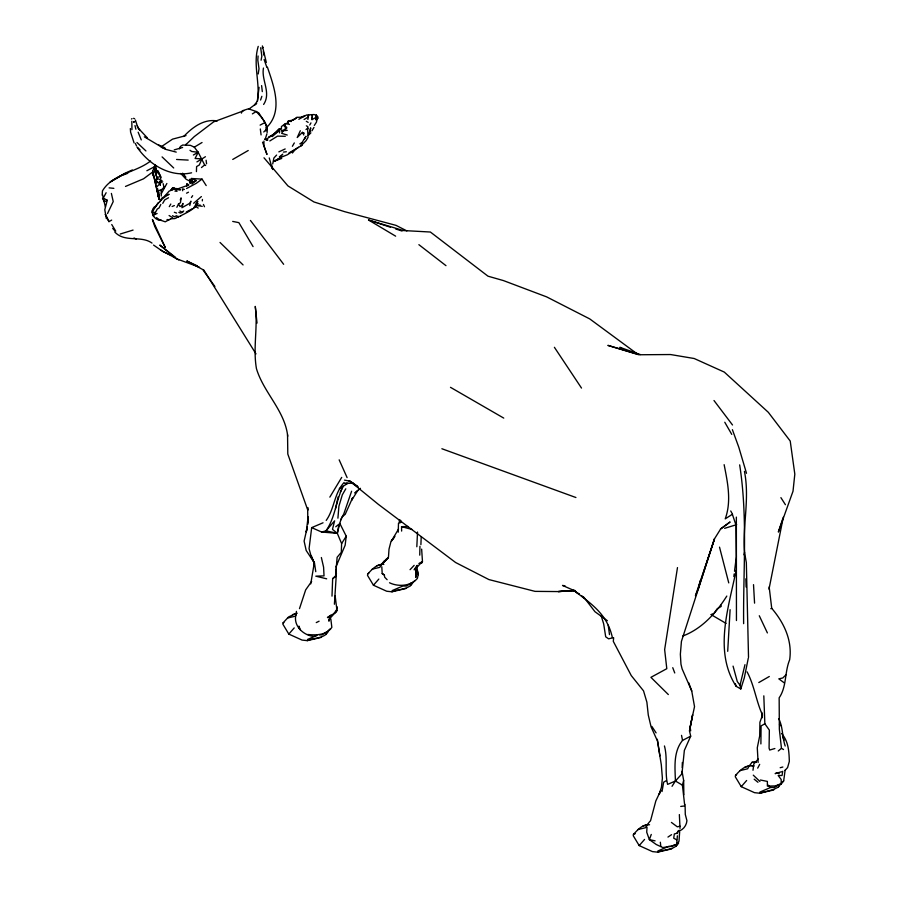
<?xml version="1.0" encoding="UTF-8"?>
<svg xmlns="http://www.w3.org/2000/svg" width="897" height="897" viewBox="0 0 897 897"><rect width="100%" height="100%" fill="white"/><g stroke="black" fill="none" stroke-linecap="round" stroke-linejoin="round"><path stroke-width="1.35" d="M647.017 827.09L646.726 832.214L649.361 839.626L656.324 844.548L662.816 847.542L670.519 846.387L676.641 844.312L677.392 835.802M760.364 780.009L767.372 781.41L767.384 786.12L775.086 785.929L781.186 783.944L781.186 779.482L778.159 775.501L782.061 775.513L782.733 771.252M315.957 119.66L316.361 115.231L317.661 116.789L317.751 118.46L315.957 119.66L316.361 115.231L314.006 114.547L306.583 114.995L298.847 119.29M785.122 770.187L783.675 780.895L781.186 783.944M736.448 620.533L736.359 517.098M334.402 604.242L336.397 573.205M760.891 743.938L761.082 725.942L764.849 723.767L763.818 695.837M743.635 623.662C743.075 570.84 747.874 517.289 739.666 464.881M156.022 168.423L155.955 172.403L158.231 170.979M419.751 555.153L419.953 546.329M689.501 731.01L692.585 714.909L689.501 731.01L690.69 736.168L684.355 750.397L681.955 773.797L675.43 781.007L667.615 784.382C664.542 772.059 667.873 758.526 664.442 745.956M769.166 586.952L771.734 608.345C784.012 622.697 792.477 640.458 789.663 659.777C784.55 672.032 786.815 686.754 779.157 697.832L779.347 729.216L781.455 748.333L778.271 750.968M287.231 130.379L281.176 130.872L285.291 129.359L285.302 123.674L287.477 123.237L289.439 124.492M398.234 532.19L398.492 523.287L401.475 522.222L400.522 520.215M315.778 571.692L314.477 563.013L311.203 556.454L309.073 548.74L311.674 527.627L321.653 532.033L326.003 530.845L334.637 520.832L332.473 529.353L337.317 533.323L341.611 543.571L341.308 552.339L337.137 557.272L335.579 575.863L332.652 578.643L332.002 596.146M416.13 567.263L415.816 577.477L416.141 568.72M307.963 524.151L308.142 519.139M682.045 771.274L683.649 780.468L683.85 794.742M682.18 767.496L682.359 762.45M267.127 132.554L267.216 130.267M420.895 544.636L421.231 536.574M416.825 546.766L417.52 532.022M680.027 828.38L679.354 814.577M189.929 179.366L190.209 183.223L192.35 180.162L189.929 179.366L190.209 183.223L196.23 180.555L191.442 178.492L192.799 182.394M727.702 651.323L730.102 609.691M399.3 522.357L399.479 519.576M102.18 195.198L102.46 190.882C112.641 173.771 135.772 172.616 150.561 161.034M258.078 55.995L257.809 60.065L258.998 68.721L258.201 73.958M162.705 181.799L159.879 183.291L160.305 185.287L159.89 181.564L161.538 180.499M296.257 613.514L296.402 611.373M202.307 200.917L202.43 199.426M337.911 518.163L338.909 506.244L342.329 494.808L345.793 488.82M312.01 119.615L312.403 115.029L312.01 119.615L315.968 117.429M613.649 637.767L613.301 641.355L631.253 675.576L643.53 690.858L646.883 702.194L648.284 715.055L651.076 726.862L657.479 741.045L661.313 764.793L662.39 778.215L661.437 787.274L659.228 794.092L660.82 790.47L655.842 800.898L650.56 820.699M158.051 202.868L155.932 206.108L154.015 207.241C149.216 212.69 154.8 220.74 161.37 220.393L158.971 219.597L165.25 221.817L169.129 219.687L166.999 219.619L169.129 219.709L171.058 218.599M679.657 831.855L679.007 841.195L676.641 844.312M308.108 516.773L306.281 532.044L307.122 528.098M257.405 101.383C260.478 83.186 252.64 64.64 258.235 46.375M341.286 518.331L339.795 523.377L346.242 536.193L345.143 545.241L335.848 567.072M752.987 770.265L753.872 763.706L758.245 759.086M762.158 717.824L761.833 712.42M295.932 615.017C292.949 626.33 304.857 636.814 315.621 636.399M733.847 576.569L734.183 573.934M734.508 571.288L736.347 556.757L736.045 525.261L732.389 514.34M259.087 87.334L257.316 101.182L254.412 105.128L256.688 103.323L249.007 109.019M263.449 68.049C261.184 80.203 271.421 92.783 263.628 104.456M296.817 613.088L288.565 616.945L283.104 622.81L282.88 624.211L288.823 634.089L302.076 640.088L307.301 640.637L321.35 637.363M383.826 564.392C376.886 563.563 371.975 569.55 367.725 573.957L367.501 575.358L373.444 585.225L386.697 591.235L391.922 591.785L405.971 588.51M649.563 824.758C642.633 823.928 637.722 829.916 633.461 834.322L633.248 835.724L639.191 845.591L652.444 851.601L657.658 852.15L671.718 848.876M744.925 767.215L750.497 765.522L754.018 766.004C746.248 764.087 740.103 770.153 735.529 775.4L735.305 776.791L741.247 786.669L754.5 792.668L759.725 793.228L773.775 789.943M677.482 567.588L664.643 649.596L666.796 668.691L650.919 677.336L668.332 694.547M310.743 583.902L314.208 563.338L311.438 556.095M307.884 119.469L308.59 115.264L307.873 117.227L304.072 119.503M310.003 131.87L310.687 127.845L308.983 133.541M263.931 141.064L263.92 145.583L266.981 154.463L262.541 142.186M662.042 791.513L663.668 782.184L666.247 780.693M256.564 111.822L258.717 112.82L265.019 122.508L266.723 126.085L265.86 130.973L266.6 129.168C266.42 121.611 260.803 116.733 256.25 111.497L248.424 108.817L242.425 110.735L241.394 113.123M261.083 60.222L261.834 56.186L260.668 47.732M157.827 188.953L157.648 193.617L159.038 199.156L157.39 191.285L161.707 189.48M152.277 210.705L153.465 216.3L157.222 209.091L159.094 207.936L160.821 204.46M748.289 658.196L744.297 677.885L740.799 688.963L736.134 686.295C713.485 651.357 728.644 607.504 736.123 570.324M272.722 163.994L273.899 157.973L276.612 155.069M769.009 589.138L783.26 517.266L778.361 532.044L793.015 491.22L794.82 474.143L790.223 441.044L768.303 412.295L724.294 372.087L694.188 358.508L670.564 354.539L639.583 354.752L607.874 345.379L638.429 354.663M416.713 565.917L418.148 574.786L417.397 578.386C410.916 586.279 398.178 586.997 389.522 582.77M156.134 181.441L156.953 177.64L154.699 170.643L156.953 177.64L156.056 179.355L156.493 183.01L157.838 182.237L159.722 183.863L156.784 186.89M743.983 554.828L744.532 552.328C742.503 525.283 749.858 498.295 744.432 471.34M335.5 508.745L338.113 496.848M307.368 526.763L304.105 541.115L306.191 550.489L314.477 563.013M317.661 116.789L316.428 122.183L314.32 125.412M677.37 833.548L677.93 831.127M740.799 688.963L740.025 685.241L744.981 664.677M720.493 528.927L730.113 521.964L720.504 529.196L714.483 538.839L695.444 595.843L698.348 588.578L700.31 580.46M329.468 618.706L328.863 621.173L330.006 617.528L329.255 619.165L336.992 610.644L335.164 595.922M291.099 121.6L289.159 120.703L287.937 121.364L287.477 123.237L289.159 120.703L293.039 120.265L296.907 117.372L302.715 117.126M339.795 523.377L337.317 533.323L321.653 532.033M189.783 205.536L190.915 201.152L189.772 203.294L181.945 207.712L183.033 203.417L181.878 205.435L179.961 206.568L178.525 203.888L180.454 202.8L181.116 197.867L180.263 200.042M684.568 804.172L682.415 785.155L683.649 780.468M102.606 194.851L103.245 198.114L107.27 200.255L104.781 209.741L106.373 218.666M152.692 171.26L159.038 199.156L152.692 171.26L155.136 165.351M265.12 139.484L266.914 133.821M325.914 634.549L326.8 631.768L328.291 631.387C324.467 638.787 313.916 637.677 307.301 640.637M410.534 585.685L411.42 582.904L412.912 582.534C409.088 589.934 398.537 588.824 391.922 591.785M676.282 846.05L677.168 843.27L678.648 842.888C674.836 850.3 664.273 849.19 657.658 852.15M759.725 793.228L773.259 789.584L778.338 787.129L779.224 784.348L774.335 787.476L770.624 787.476L759.905 792.062M698.348 588.578L714.483 538.839L681.428 641.4L680.363 654.205L680.958 664.15L682.101 668.837L691.744 691.015L694.525 706.645L690.107 727.019L690.69 730.808M299.486 608.648L305.664 589.89L311.651 581.424M351.602 491.22L343.91 513.6L340.972 519.767M260.579 100.038L261.857 96.315M398.548 529.028L391.473 540.969L394.927 536.35M651.267 834.445L649.361 839.626L655.09 840.859M344.156 482.451C334.233 492.935 334.469 508.879 326.216 520.406M179.411 148.868L180.398 146.469L182.685 145.022L190.422 145.348L194.301 147.164L198.181 152.277L204.662 164.947L205.637 165.508M155.248 164.644L154.161 168.714L155.573 169.533L154.161 167.077L156.056 165.777M300.316 130.738L297.221 137.544L302.435 132.364L304.341 133.261M160.541 178.581L161.056 177.438M107.539 213.52L113.224 201.567L111.385 193.416M340.311 492.15L343.058 486.286C335.938 500.717 335.287 517.479 326.003 530.845L337.317 533.323L338.988 524.173L335.747 526.774M174.937 191.106L177.023 191.285L174.937 188.729L170.923 190.22L172.998 187.798L174.646 188.415L171.787 188.437M176.877 207.297L178.525 203.888M189.985 150.27L191.723 151.503L198.181 152.277L195.098 158.489L202.004 158.892L205.424 156.717M421.691 562.98L422.465 561.421L421.646 549.121M296.302 614.12L295.259 616.205L287.556 618.022M381.438 564.235L379.88 567.341L372.188 569.169M647.186 824.59L645.627 827.707L637.924 829.534M749.242 765.668L747.683 768.785L739.991 770.613M161.348 193.573L166.864 183.493M159.913 201.702L161.695 198.259L166.82 194.941M757.696 768.135L759.681 764.334M106.126 192.743L103.245 198.114L105.375 206.938M304.375 139.259L306 136.266L301.874 142.825L300.461 143.778M329.849 497.129L341.701 477.395M162.761 203.35L164.656 199.964L168.546 197.744M309.757 125.019L310.956 122.9M421.601 562.935L422.465 561.421L414.795 569.651M292.388 146.289L294.317 142.926M156 174.354L157.513 171.742L159.262 174.646M159.722 183.863L161.684 180.521L157.513 178.514L156.056 181.037L157.838 182.237M169.286 206.658L170.822 204.045M311.921 130.839L313.972 127.396M368.824 573.228L367.725 573.957M736.628 774.672L735.529 775.4M271.802 135.996L278.507 129.336L281.423 128.776L281.434 126.555L285.302 123.674L287.746 123.954M341.611 543.571L346.242 536.193M336.992 610.644L334.144 613.077M300.775 146.02L306.012 140.739L308.03 137.432L307.57 128.226L306.012 129.56M690.69 736.168L682.539 740.406C673.232 751.764 674.97 767.327 675.43 781.007L672.032 786.299M780.715 783.967L778.338 787.129M682.695 636.063C701.914 628.842 716.064 613.055 726.805 596.068M283.351 130.648L281.624 133.294L287.231 135.055M410.064 569.685L414.156 565.345M191.409 197.531L192.653 195.669M414.078 569.774L417.24 565.312M185.959 144.372L185.533 144.978L194.279 136.602L213.654 121.857L243.704 110.768M285.291 129.359L286.782 127.396L283.665 125.434L285.067 126.208M292.422 153.006L294.911 149.821L298.488 147.265M394.142 537.359L391.014 541.351L389.018 549.121L388.457 557.216L383.187 563.114L388.233 557.71L385.351 559.885M381.281 564.662L384.286 560.838M646.266 825.991L650.022 821.192M749.085 766.105L752.09 762.271L755.936 762.08M198.17 203.664C193.842 209.483 186.946 212.555 180.689 215.807M335.299 611.474L336.566 609.96L336.745 606.54L337.025 608.626M170.923 190.22L172.998 187.798L174.937 188.729L169.129 191.139L165.093 195.692L169.129 194.257C161.628 198.08 156.123 205.11 152.12 212.376L155.203 212.398M266.263 127.845C283.564 111.374 273.832 86.28 267.418 67.152M288.823 634.089L294.205 627.922M373.444 585.225L378.826 579.07M639.191 845.591L644.562 839.435M741.247 786.669L746.629 780.502M784.976 770.478L787.6 767.54L789.326 761.418C789.046 751.776 788.553 741.27 781.545 733.499M160.933 190.613L164.555 186.61M679.321 830.207L676.349 833.448L674.353 833.93L673.714 838.157L676.652 839.839M272.24 136.568L279.483 130.379L279.483 132.868M327.966 630.995L329.816 629.089M263.752 131.994L266.6 129.168M308.299 135.402L310.889 132.879M785.918 674.903L782.801 677.964L778.82 678.85L784.438 682.998M778.977 785.346L783.675 780.895M183.694 136.512C192.384 127.352 203.911 118.617 217.265 120.938M295.315 118.808L296.907 117.372M411.443 583.7L415.008 580.527M196.23 180.555L191.902 184.042M382.2 573.587L384.353 574.91L382.2 573.587L381.797 566.781M360.448 488.316L354.842 493.092L357.903 490.323L351.669 500.201L352.622 497.79L345.188 514.373L341.847 517.053M265.972 139.528L277.543 131.467M201.455 167.56L204.662 164.947M195.636 204.449L197.811 201.5L193.774 207.835L197.385 205.447M294.911 149.821L287.388 154.766L281.142 157.267L279.449 156.818L282.768 154.138M161.752 146.424L172.527 139.147L186.004 135.593M152.535 172.112L143.587 178.783L125.502 186.43M201.388 196.578L193.629 203.283M192.16 208.81L186.307 211.984M206.198 185.567L202.06 179.12L196.23 183.358L186.554 188.516M131.467 119.032L132.038 118.617M330.858 615.151L327.45 617.596L335.949 612.326M332.652 578.643L336.184 576.21L336.039 568.945M418.877 563.596L420.659 562.385M667.962 837.069L671.561 834.67M326.8 631.768L321.911 634.897L319.433 634.897M411.42 582.904L406.532 586.033L402.82 586.044L392.101 590.618M675.206 844.526L672.279 846.398L668.557 846.398L657.849 850.984M679.915 830.745C683.918 828.918 686.53 825.061 686.934 820.71L685.286 814.42L685.084 804.474M339.346 488.618L348.092 483.191M183.717 210.974L181.844 212.129L179.837 210.963M252.382 113.874L256.25 111.497M194.301 147.164L202.038 142.511M275.289 160.776L281.142 157.267L273.675 161.482L281.736 158.421M196.892 161.92L202.004 158.892L199.269 165.026L196.589 166.573L196.432 171.607M291.099 120.893L294.855 118.696M107.27 200.255L104.534 201.859L102.516 198.54M178.806 188.505L188.841 184.95M159.89 181.564L161.684 180.521M108.974 221.637L105.364 214.461L108.974 221.637L111.677 220.079M232.738 159.442L248.222 150.505M758.784 682.55L769.312 676.484M270.737 136.019L268.797 137.14L273.675 134.404M193.371 155.024L198.181 152.277M178.806 216.356L174.937 218.565L170.755 218.767M302.166 145.224L288.969 152.939M299.878 143.901L301.874 142.825M277.24 131.377L277.868 131.04M260.108 125.12L265.019 122.508M146.873 170.744L153.992 166.988M186.554 193.18L188.482 192.205M278.844 151.873L285.19 148.947M316.26 622.596L319.108 621.195M269.806 140.964L277.543 136.131L285.291 136.288M132.341 169.959L124.593 173.424L110.208 181.945L121.611 175.554L127.744 173.323M776.757 773.113L775.131 773.606L781.724 771.7M301.728 116.991L305.014 115.567M307.48 639.471L317 635.401M311.674 527.627L323.043 522.794M172.101 206.501L174.354 205.57M154.822 214.417L157.11 213.497M200.087 204.92L198.125 205.705L202.251 206.321M176.541 217.579L180.745 215.953M770.792 608.693L771.734 608.345M182.809 212.23L180.432 213.082L178.795 212.365M182.629 147.478L174.242 149.877M156.953 177.64L160.271 176.507M272.026 168.064L269.268 157.95M711.265 614.434L713.844 613.626L717.208 608.76L721.177 606.45L720.852 605.273M724.619 528.344L736.661 524.633M120.243 234.005L133.07 230.081M377.121 565.772L382.694 564.078M292.5 614.636L296.963 613.279M642.869 826.137L648.441 824.444M774.873 748.524L769.704 750.038L769.077 748.154L769.346 730.113L764.849 723.767M283.104 622.81L283.889 622.596M633.461 834.322L635.255 833.661M780.188 767.72L782.846 767.025M347.016 483.012L344.863 483.517L353.239 483.124L349.068 481.039L344.47 480.119M612.954 637.812L608.603 638.821L605.699 636.814L603.681 623.92L601.068 615.432M680.128 826.204L677.313 826.821L671.416 822.426M266.252 140.235L267.867 139.932L264.783 139.091M278.507 129.336L281.299 128.843M279.449 156.818L282.6 156.28M114.603 231.796C124.56 242.986 140.907 235.059 152.008 243.087M191.588 172.807C170.396 177.718 148.902 164.588 137.129 147.175L140.033 149.799M287.937 121.364L290.045 121.05M680.733 806.437L684.198 806.011M283.43 152.086L286.345 151.739M573.755 590.461L558.293 591.572L535.038 591.37L488.887 579.563L455.598 562.509L378.299 504.305L349.595 480.904L357.6 486.23M202.06 179.12L191.442 178.492L192.35 180.162M574.921 590.461L558.293 591.572L575.033 590.562M156.224 168.681L154.161 168.714L155.82 165.833L156.156 169.802L159.061 172.605L159.733 174.769M401.632 531.069L401.553 526.651L408.191 526.539M752.09 762.271L756.104 762.428M176.563 159.464L188.179 160.092M307.727 634.471C316.103 635.368 326.676 635.177 331.845 627.362L330.814 618.908M174.567 188.448L178.806 188.785M109.109 187.865L113.863 188.348M564.998 585.819L562.52 585.438L573.755 590.383L579.417 594.375L573.755 590.383C592.11 604.387 607.224 614.344 612.359 637.487M232.704 221.424L238.871 222.647L253.066 246.597M326.665 578.823L315.789 576.166L324.03 575.874L323.593 567.184L321.361 557.519M401.553 526.651L412.115 529.488M176.238 152.12L165.283 149.25L144.316 136.826M395.644 236.169L368.544 220.023L403.426 230.551L430.369 232.02L487.979 276.175L503.475 280.593L546.654 296.885L589.755 318.917L637.588 354.158M368.544 220.023L390.487 227.244M395.655 228.948L402.114 231.067M199.571 267.272L176.373 258.728L159.801 245.06L175.644 257.461M161.269 147.299L165.104 148.588M640.267 354.562L619.827 347.307L622.182 348.664M174.354 212.275L176.597 213.082M441.885 448.735L575.919 497.521M184.367 189.458L182.674 188.807L182.674 190.758M171.45 255.32L163.321 251.822L153.555 245.072M133.597 118.303L134.64 118.774M197.351 265.893L186.8 260.949L202.688 269.526L214.888 286.502M158.78 144.966L164.88 147.859M190.31 181.373L186.184 179.288L180.734 173.469M406.857 230.899L396.037 225.371L344.639 211.67L313.984 201.971L287.948 185.926L263.998 157.805M134.001 237.952L136.209 239.107M306.348 125.838L307.85 126.645L308.03 128.809M711.086 614.624L726.099 623.426M160.563 249.971L178.806 259.939M777.049 772.653L779.044 773.752L778.674 773.057M178.279 216.771L176.474 215.729L174.388 216.76L172.516 215.684M779.448 724.821L781.309 725.897M781.455 748.333L783.541 749.544M450.485 387.325L503.744 418.103M675.43 781.007L682.415 785.155M306.303 121.286L308.142 122.396M169.096 215.527L172.639 217.668M195.4 206.254L198.192 208.082M349.068 481.039L358.307 487.105M581.671 595.978L583.936 597.57M581.66 596.09L583.913 597.716M607.381 620.724L594.958 611.709L583.925 597.324M156.549 217.646L159.913 220.135M418.877 244.668L445.977 265.658M754.186 779.201L757.965 782.285M753.278 775.165L759.905 781.478M173.704 167.974L162.088 156.908M767.866 784.976L770.624 787.476M136.961 142.477L145.931 150.943M220.034 242.459L243.076 264.929M387.123 579.697L384.667 577.186L384.353 574.91M147.4 137.925L138.822 128.764L137.23 125.771M112.708 228.399L114.368 230.282M182.607 173.188L185.892 177.225M139.842 130.222L137.891 127.744L135.391 120.063M300.293 629.829L299.116 628.27L298.959 626.117L299.845 628.595M713.99 400.522L732.513 424.987M250.431 220.438L283.654 264.301M740.025 685.241L737.289 681.552L733.062 666.112M554.402 347.307L581.503 388.076M651.85 726.413L656.099 732.894M780.906 497.633L785.413 504.708M203.664 269.795L255.981 353.878M285.369 126.656L286.625 128.72M111.733 224.519L115.747 231.134M724.776 422.252L731.761 434.372M730.741 510.965L732.479 514.194L725.225 518.87C731.672 501.12 727.613 482.463 724.137 464.668M159.789 174.668L160.922 176.799M302.435 132.364L303.848 135.021M778.753 718.721C783.047 727.063 782.162 737.087 785.189 746.024M759.277 615.746L767.384 632.912M135.357 143.43L136.535 145.931M203.428 204.471L204.482 206.725M339.156 459.836L347.105 477.608M316.361 115.231L317.751 118.46M138.149 132.207L141.278 139.921M747.078 671.842C754.388 685.532 756.16 701.252 762.506 715.044L759.905 722.276L759.692 735.932L757.281 747.795L758.111 762.461M672.75 667.693L674.746 672.963M688.705 682.774L691.744 691.015M732.389 429.674L738.803 447.278L746.506 473.302M264.11 59.482L266.88 67.41M271.399 165.496L272.71 169.32M782.509 735.843L783.933 740.171M134.068 142.892L130.603 132.162L130.357 128.551M735.383 683.761L736.134 686.295M266.319 62.487L262.361 45.915M152.512 174.141L152.939 175.7M719.517 547.148L728.756 582.904M271.78 165.665L272.766 169.522M134.987 125.558L135.873 129.224M287.713 436.211C284.932 410.602 263.617 392.718 256.441 368.622C252.808 347.733 258.078 327.17 255.253 306.393L257.035 323.111M163.153 183.661L164.151 188.09M657.322 739.24L659.934 755.846M681.529 735.361L682.539 740.406M263.303 51.477L263.976 55.255M744.532 552.328L746.338 562.632L748.524 657.411M417.497 571.097L418.148 574.786M158.96 194.671L159.352 197.06L158.926 192.182M266.723 126.085L267.205 129.516M608.233 625.198L609.489 634.628M206.108 160.227L206.579 163.815M260.321 128.966L261.083 134.92M261.61 85.607L262.305 91.606M660.338 842.227L660.809 846.432M314.208 563.338L314.387 565.626M753.514 584.653L754.568 603.143M745.867 578.8L746.113 587.03M307.761 507.59L307.817 510.214L287.802 454.05L287.545 434.72M161.191 191.252L161.269 196.017M131.825 121.274L131.949 129.661M307.66 507.837L307.828 522.637M186.912 183.896L186.677 186.06L188.471 184.659L186.912 183.896M262.877 47.362L262.339 47.945L262.877 47.362M134.774 121.6L133.631 121.992L134.774 121.6M179.198 189.581L176.978 189.435L180.745 189.704L179.198 189.581M165.171 247.314L154.833 226.661L152.412 219.541L165.171 247.314"/></g></svg>
